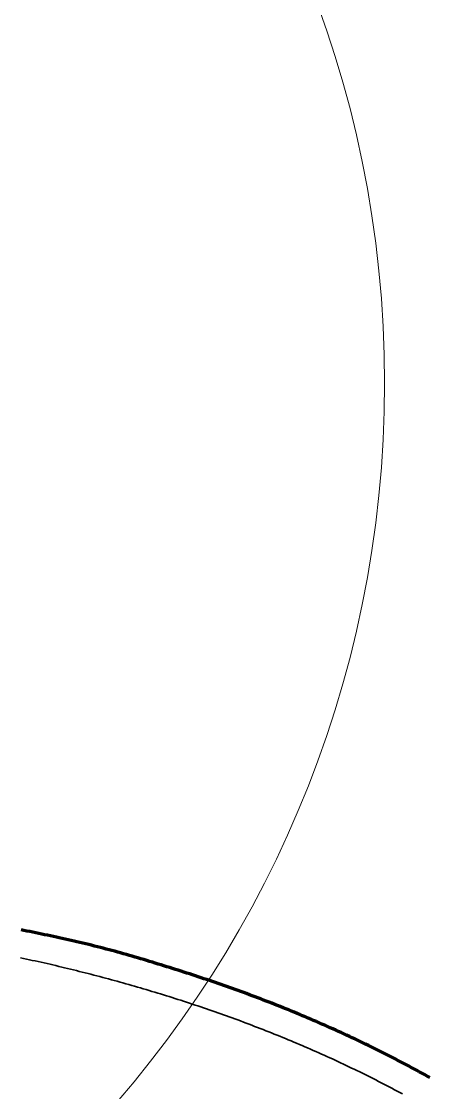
# Model space of a CAD drawing. Header units: millimetres. Extents: x 0 to 2382, y 0 to 420.
# Drawn here: x 295.77 to 302.61, y 306.91 to 324.86 of the extents above; entities that cross this region are included whole.
import ezdxf

# ---------------------------------------------------------------- set-up
doc = ezdxf.new("R2010")
doc.units = ezdxf.units.MM
doc.linetypes.add('IRAM-E-TRAZOS', pattern=[5, 4, -1])
for name, color, linetype, lineweight in [('01-VISIBLE', 7, 'CONTINUOUS', 70), ('02-OCULTA', 4, 'IRAM-E-TRAZOS', 35), ('08-FINA', 5, 'CONTINUOUS', 18)]:
    doc.layers.add(name, color=color, linetype=linetype, lineweight=lineweight)

msp = doc.modelspace()

# ---------------------------------------------------------------- linework, layer by layer
at = {"layer": '01-VISIBLE'}
msp.add_lwpolyline([(302.625, 307.158), (302.581, 307.182), (302.537, 307.207), (302.493, 307.231), (302.449, 307.255), (302.404, 307.279), (302.36, 307.304), (302.315, 307.327), (302.271, 307.351), (302.226, 307.375), (302.181, 307.398), (302.137, 307.422), (302.092, 307.445), (302.047, 307.468), (302.002, 307.492), (301.957, 307.515), (301.912, 307.538), (301.867, 307.56), (301.822, 307.583), (301.777, 307.606), (301.732, 307.628), (301.686, 307.65), (301.641, 307.673), (301.596, 307.695), (301.55, 307.717), (301.505, 307.739), (301.459, 307.76), (301.413, 307.782), (301.368, 307.804), (301.322, 307.825), (301.276, 307.847), (301.23, 307.868), (301.185, 307.889), (301.139, 307.91), (301.093, 307.931), (301.047, 307.952), (301.001, 307.973), (300.955, 307.993), (300.908, 308.014), (300.862, 308.034), (300.816, 308.054), (300.77, 308.075), (300.723, 308.095), (300.677, 308.115), (300.631, 308.135), (300.584, 308.155), (300.538, 308.174), (300.491, 308.194), (300.445, 308.214), (300.398, 308.233), (300.351, 308.252), (300.305, 308.271), (300.258, 308.291), (300.211, 308.309), (300.164, 308.328), (300.117, 308.347), (300.07, 308.366), (300.023, 308.384), (299.976, 308.403), (299.929, 308.421), (299.882, 308.439), (299.835, 308.457), (299.788, 308.475), (299.741, 308.493), (299.693, 308.511), (299.646, 308.529), (299.599, 308.546), (299.551, 308.564), (299.504, 308.581), (299.456, 308.598), (299.409, 308.615), (299.361, 308.632), (299.314, 308.649), (299.266, 308.666), (299.219, 308.683), (299.171, 308.7), (299.123, 308.716), (299.075, 308.733), (299.028, 308.749), (298.98, 308.765), (298.932, 308.782), (298.884, 308.798), (298.836, 308.814), (298.788, 308.83), (298.74, 308.846), (298.692, 308.861), (298.644, 308.877), (298.596, 308.893), (298.548, 308.908), (298.5, 308.924), (298.452, 308.939), (298.404, 308.955), (298.356, 308.97), (298.308, 308.985), (298.26, 309), (298.212, 309.015), (298.163, 309.03), (298.115, 309.045), (298.067, 309.06), (298.019, 309.075), (297.97, 309.09), (297.922, 309.105), (297.874, 309.119), (297.825, 309.134), (297.777, 309.148), (297.728, 309.163), (297.68, 309.177), (297.632, 309.191), (297.583, 309.205), (297.534, 309.219), (297.486, 309.233), (297.437, 309.246), (297.389, 309.26), (297.34, 309.273), (297.291, 309.286), (297.242, 309.299), (297.193, 309.312), (297.145, 309.325), (297.096, 309.337), (297.047, 309.35), (296.998, 309.362), (296.949, 309.374), (296.9, 309.386), (296.85, 309.398), (296.801, 309.41), (296.752, 309.421), (296.703, 309.433), (296.654, 309.444), (296.605, 309.455), (296.555, 309.466), (296.506, 309.477), (296.457, 309.488), (296.407, 309.499), (296.358, 309.51), (296.309, 309.521), (296.259, 309.531), (296.21, 309.542), (296.16, 309.552), (296.111, 309.562), (296.062, 309.573), (296.012, 309.583), (295.963, 309.593), (295.913, 309.603), (295.864, 309.613), (295.814, 309.623), (295.765, 309.633)], dxfattribs=at)
at = {"layer": '02-OCULTA'}
msp.add_lwpolyline([(295.757, 309.165), (295.806, 309.154), (295.856, 309.144), (295.905, 309.133), (295.954, 309.122), (296.004, 309.111), (296.053, 309.1), (296.103, 309.089), (296.152, 309.078), (296.201, 309.067), (296.251, 309.055), (296.3, 309.044), (296.349, 309.033), (296.398, 309.021), (296.448, 309.009), (296.497, 308.998), (296.546, 308.986), (296.595, 308.974), (296.644, 308.962), (296.694, 308.95), (296.743, 308.937), (296.792, 308.925), (296.841, 308.913), (296.89, 308.9), (296.939, 308.888), (296.988, 308.875), (297.037, 308.862), (297.086, 308.849), (297.135, 308.837), (297.184, 308.823), (297.232, 308.81), (297.281, 308.797), (297.33, 308.784), (297.379, 308.77), (297.428, 308.757), (297.476, 308.743), (297.525, 308.73), (297.574, 308.716), (297.622, 308.702), (297.671, 308.688), (297.72, 308.674), (297.768, 308.66), (297.817, 308.646), (297.865, 308.631), (297.914, 308.617), (297.962, 308.602), (298.011, 308.588), (298.059, 308.573), (298.108, 308.558), (298.156, 308.543), (298.204, 308.528), (298.252, 308.513), (298.301, 308.498), (298.349, 308.483), (298.397, 308.468), (298.445, 308.452), (298.494, 308.436), (298.542, 308.421), (298.59, 308.405), (298.638, 308.389), (298.686, 308.373), (298.734, 308.357), (298.782, 308.341), (298.83, 308.325), (298.878, 308.308), (298.925, 308.292), (298.973, 308.276), (299.021, 308.259), (299.069, 308.242), (299.116, 308.225), (299.164, 308.208), (299.212, 308.191), (299.259, 308.174), (299.307, 308.157), (299.354, 308.14), (299.402, 308.122), (299.449, 308.105), (299.497, 308.087), (299.544, 308.069), (299.592, 308.051), (299.639, 308.033), (299.686, 308.015), (299.733, 307.997), (299.781, 307.979), (299.828, 307.961), (299.875, 307.942), (299.922, 307.924), (299.969, 307.905), (300.016, 307.886), (300.063, 307.867), (300.11, 307.848), (300.157, 307.829), (300.203, 307.81), (300.25, 307.791), (300.297, 307.771), (300.344, 307.752), (300.39, 307.732), (300.437, 307.713), (300.483, 307.693), (300.53, 307.673), (300.576, 307.653), (300.623, 307.633), (300.669, 307.612), (300.715, 307.592), (300.762, 307.572), (300.808, 307.551), (300.854, 307.53), (300.9, 307.51), (300.946, 307.489), (300.992, 307.468), (301.038, 307.446), (301.084, 307.425), (301.13, 307.404), (301.176, 307.382), (301.222, 307.361), (301.267, 307.339), (301.313, 307.317), (301.359, 307.295), (301.404, 307.273), (301.45, 307.251), (301.495, 307.229), (301.541, 307.207), (301.586, 307.184), (301.631, 307.162), (301.676, 307.139), (301.722, 307.116), (301.767, 307.093), (301.812, 307.07), (301.857, 307.047), (301.902, 307.024), (301.947, 307), (301.991, 306.977), (302.036, 306.953), (302.081, 306.929), (302.125, 306.906), (302.17, 306.882)], dxfattribs=at)
at = {"layer": '08-FINA'}
msp.add_circle((283.45, 318.8), 18.417, dxfattribs=at)

doc.saveas('drawing.dxf')
